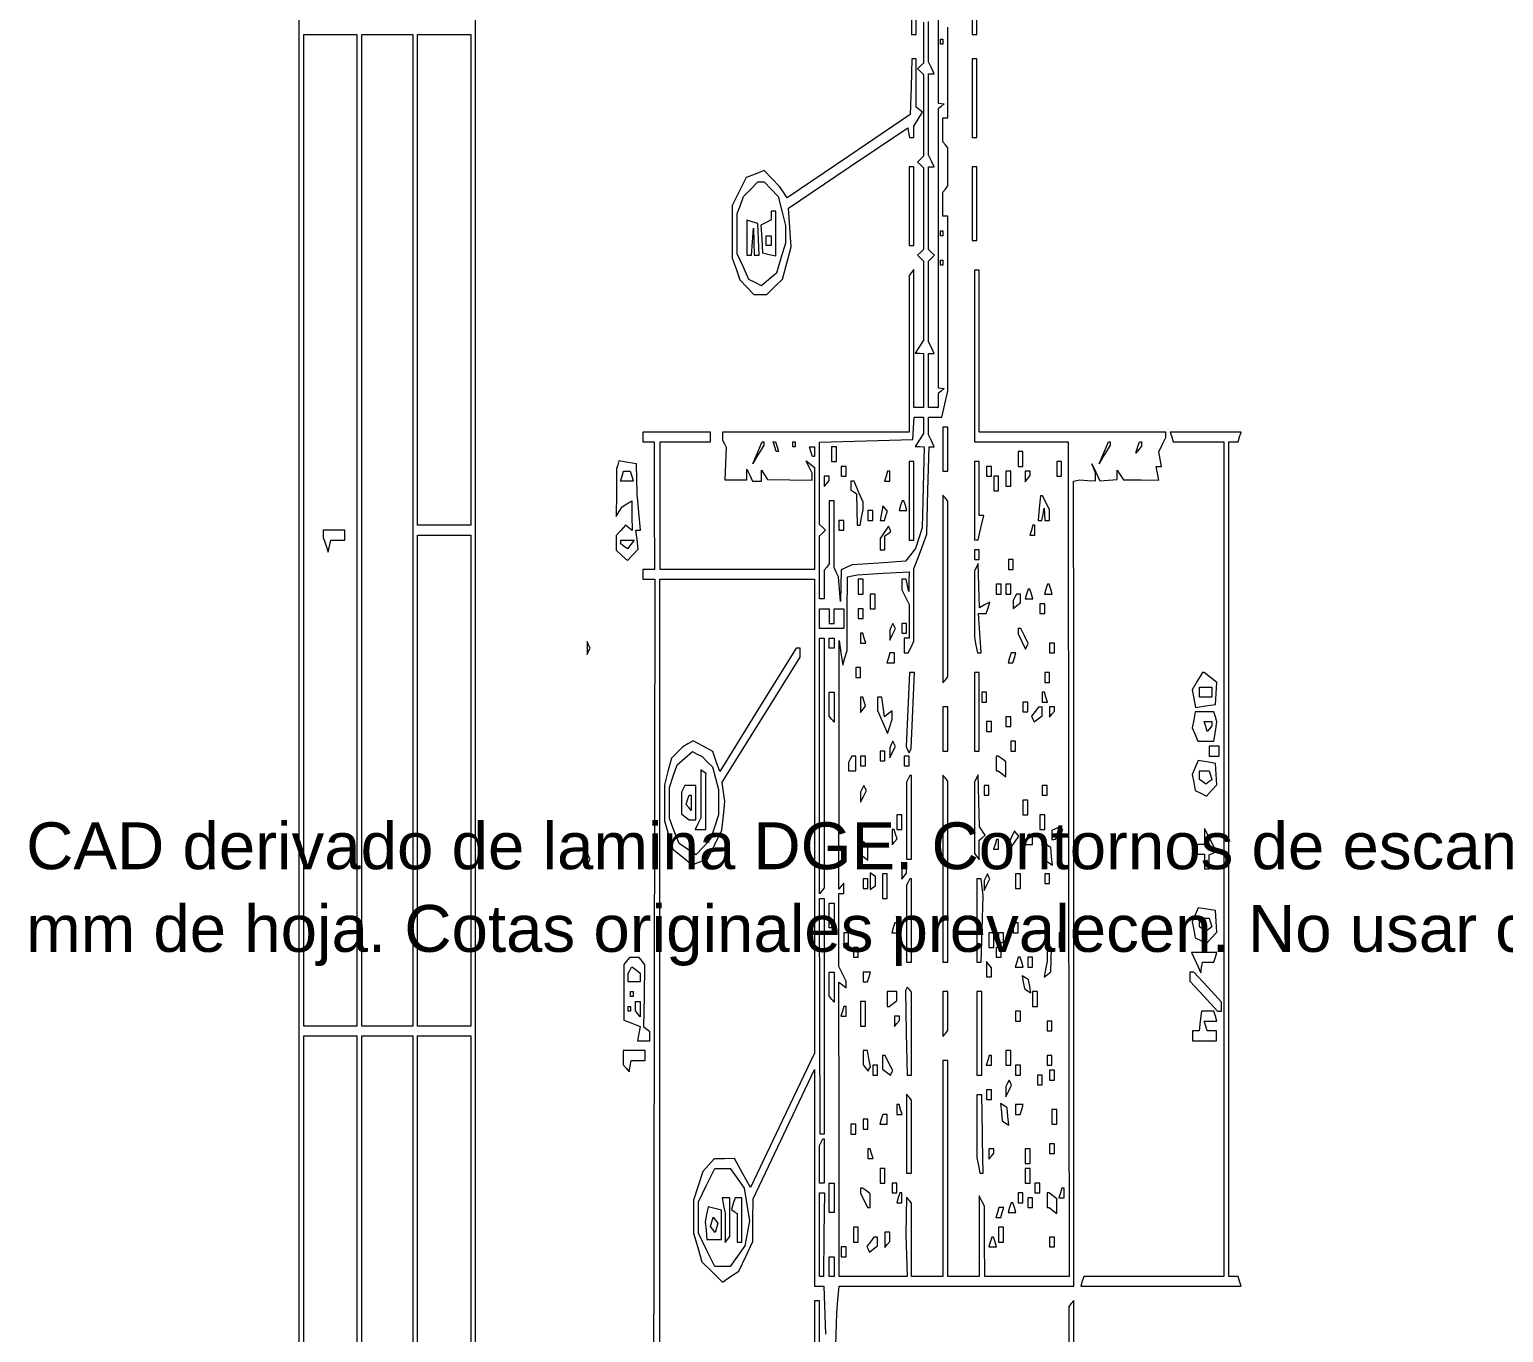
# Paper-space layout 'AN-22-DGE-077' of a CAD drawing. Header units: metres. Extents: x 12 to 191, y -57 to 204.
# Drawn here: x 12.1 to 65.6, y -8.8 to 38.5 of the extents above; entities that cross this region are included whole.
import ezdxf

# ---------------------------------------------------------------- set-up
doc = ezdxf.new("R2010")
doc.units = ezdxf.units.M
doc.layers.add('DGE_CONTORNOS', color=7, linetype='Continuous', lineweight=0)
doc.layers.add('DGE_DATOS', color=7, linetype='Continuous', lineweight=0)
doc.styles.add('DGE_ARIAL', font='arial.ttf')

# ---------------------------------------------------------------- blocks, each defined once
blk = doc.blocks.new('LP_REF_DGE_MT_077')
at = {"layer": 'DGE_CONTORNOS'}
for points in [[(21.899, 63.246), (21.899, -57.382), (106.671, -57.382), (191.443, -57.382), (191.443, 63.246), (191.443, 183.875), (106.671, 183.875), (21.899, 183.875)], [(191.267, 90.597), (191.267, -2.324), (189.861, -2.324), (188.455, -2.324), (188.452, -2.013), (188.449, -1.701), (188.333, -2.013), (188.216, -2.324), (154.189, -2.324), (120.162, -2.324), (120.162, -29.675), (120.162, -57.026), (74.239, -57.026), (28.315, -57.026), (28.315, 63.246), (28.315, 183.518), (109.791, 183.518), (191.267, 183.518)], [(44.136, 39.815), (44.136, 38.301), (44.223, 38.301), (44.311, 38.301), (44.311, 39.815), (44.311, 41.33), (44.223, 41.33), (44.136, 41.33)], [(46.391, 41.211), (46.333, 41.092), (46.333, 39.697), (46.333, 38.301), (46.421, 38.301), (46.509, 38.301), (46.509, 39.815), (46.509, 41.33), (46.479, 41.33), (46.45, 41.33)], [(24.008, 20.305), (24.008, 2.308), (23.041, 2.308), (22.075, 2.308), (22.075, 20.305), (22.075, 38.301), (23.041, 38.301), (24.008, 38.301)], [(26.03, 20.305), (26.03, 2.308), (25.107, 2.308), (24.184, 2.308), (24.184, 20.305), (24.184, 38.301), (25.107, 38.301), (26.03, 38.301)], [(28.139, 29.392), (28.139, 20.483), (27.172, 20.483), (26.206, 20.483), (26.206, 29.392), (26.206, 38.301), (27.172, 38.301), (28.139, 38.301)], [(45.278, 38.034), (45.278, 37.945), (45.234, 37.945), (45.19, 37.945), (45.19, 38.034), (45.19, 38.123), (45.234, 38.123), (45.278, 38.123)], [(44.118, 36.4), (44.092, 35.389), (41.858, 33.88), (39.624, 32.371), (39.485, 32.575), (39.345, 32.779), (39.07, 33.069), (38.794, 33.359), (38.463, 33.233), (38.132, 33.107), (37.882, 32.6), (37.632, 32.092), (37.632, 31.138), (37.632, 30.184), (37.769, 29.787), (37.906, 29.39), (38.16, 29.124), (38.414, 28.857), (38.647, 28.857), (38.879, 28.857), (39.167, 29.134), (39.455, 29.411), (39.611, 30), (39.767, 30.588), (39.721, 31.291), (39.674, 31.994), (41.839, 33.455), (44.004, 34.915), (44.033, 34.737), (44.062, 34.559), (44.143, 34.559), (44.223, 34.559), (44.223, 34.762), (44.223, 34.965), (44.377, 35.219), (44.531, 35.472), (44.421, 35.565), (44.311, 35.658), (44.311, 36.534), (44.311, 37.41), (44.228, 37.41), (44.144, 37.41)], [(46.333, 35.985), (46.333, 34.559), (46.421, 34.559), (46.509, 34.559), (46.509, 35.985), (46.509, 37.41), (46.421, 37.41), (46.333, 37.41)], [(44.048, 32.065), (44.048, 30.639), (44.136, 30.639), (44.223, 30.639), (44.223, 32.065), (44.223, 33.49), (44.136, 33.49), (44.048, 33.49)], [(46.333, 32.154), (46.333, 30.817), (46.421, 30.817), (46.509, 30.817), (46.509, 32.154), (46.509, 33.49), (46.421, 33.49), (46.333, 33.49)], [(39.041, 32.685), (39.299, 32.415), (39.432, 31.892), (39.565, 31.37), (39.565, 31.049), (39.565, 30.728), (39.399, 30.179), (39.234, 29.631), (38.962, 29.402), (38.69, 29.173), (38.461, 29.29), (38.232, 29.406), (38.02, 29.871), (37.807, 30.335), (37.81, 31.066), (37.813, 31.797), (37.928, 32.105), (38.044, 32.413), (38.299, 32.683), (38.554, 32.953), (38.669, 32.954), (38.783, 32.955)], [(39.038, 31.729), (39.038, 31.572), (38.856, 31.475), (38.673, 31.378), (38.702, 30.875), (38.73, 30.372), (38.972, 30.315), (39.214, 30.259), (39.214, 31.073), (39.214, 31.886), (39.126, 31.886), (39.038, 31.886)], [(38.159, 30.919), (38.159, 30.283), (38.241, 30.283), (38.323, 30.283), (38.36, 30.773), (38.396, 31.263), (38.409, 30.773), (38.423, 30.283), (38.516, 30.283), (38.61, 30.283), (38.582, 30.862), (38.554, 31.441), (38.357, 31.498), (38.159, 31.555)], [(45.278, 31.085), (45.278, 30.995), (45.234, 30.995), (45.19, 30.995), (45.19, 31.085), (45.19, 31.174), (45.234, 31.174), (45.278, 31.174)], [(39.038, 30.817), (39.038, 30.639), (38.95, 30.639), (38.862, 30.639), (38.862, 30.817), (38.862, 30.995), (38.95, 30.995), (39.038, 30.995)], [(45.278, 30.015), (45.278, 29.926), (45.234, 29.926), (45.19, 29.926), (45.19, 30.015), (45.19, 30.105), (45.234, 30.105), (45.278, 30.105)], [(44.575, 24.111), (44.575, 23.818), (44.421, 23.582), (44.267, 23.345), (44.432, 23.339), (44.597, 23.334), (44.558, 21.864), (44.519, 20.394), (44.402, 20.019), (44.285, 19.645), (44.101, 19.412), (43.917, 19.179), (42.95, 19.111), (41.982, 19.044), (41.784, 18.958), (41.587, 18.872), (41.575, 18.297), (41.563, 17.721), (41.523, 18.166), (41.484, 18.612), (41.403, 18.781), (41.323, 18.95), (41.323, 20.162), (41.323, 21.374), (41.235, 21.374), (41.147, 21.374), (41.147, 20.226), (41.147, 19.078), (41.059, 18.968), (40.971, 18.858), (40.971, 18.334), (40.971, 17.81), (40.884, 17.81), (40.796, 17.81), (40.796, 18.953), (40.796, 20.097), (40.906, 20.201), (41.015, 20.305), (40.906, 20.409), (40.796, 20.513), (40.796, 22.008), (40.796, 23.504), (42.488, 23.553), (44.18, 23.601), (44.208, 24.002), (44.236, 24.403), (44.405, 24.403), (44.575, 24.403)], [(45.278, 23.245), (45.278, 22.443), (45.366, 22.443), (45.454, 22.443), (45.454, 23.245), (45.454, 24.046), (45.366, 24.046), (45.278, 24.046)], [(53.584, 23.69), (53.638, 23.512), (54.556, 23.512), (55.474, 23.512), (55.474, 8.367), (55.474, -6.779), (52.93, -6.779), (50.386, -6.779), (50.332, -6.957), (50.278, -7.135), (53.189, -7.135), (56.099, -7.135), (56.045, -6.957), (55.991, -6.779), (55.823, -6.779), (55.654, -6.779), (55.653, 8.367), (55.652, 23.512), (55.821, 23.512), (55.991, 23.512), (56.045, 23.69), (56.099, 23.868), (54.815, 23.868), (53.53, 23.868)], [(38.774, 23.45), (38.774, 23.389), (38.576, 23.05), (38.379, 22.71), (38.546, 23.111), (38.714, 23.512), (38.744, 23.512), (38.774, 23.512)], [(39.258, 23.334), (39.312, 23.156), (39.268, 23.156), (39.224, 23.156), (39.17, 23.334), (39.115, 23.512), (39.159, 23.512), (39.203, 23.512)], [(39.917, 23.423), (39.917, 23.334), (39.873, 23.334), (39.829, 23.334), (39.829, 23.423), (39.829, 23.512), (39.873, 23.512), (39.917, 23.512)], [(40.62, 23.156), (40.62, 22.977), (40.581, 22.977), (40.542, 22.977), (40.488, 23.156), (40.434, 23.334), (40.527, 23.334), (40.62, 23.334)], [(41.235, 23.066), (41.235, 22.799), (41.323, 22.799), (41.411, 22.799), (41.411, 23.066), (41.411, 23.334), (41.323, 23.334), (41.235, 23.334)], [(48.003, 22.888), (48.003, 22.621), (48.091, 22.621), (48.179, 22.621), (48.179, 22.888), (48.179, 23.156), (48.091, 23.156), (48.003, 23.156)], [(51.343, 23.45), (51.343, 23.389), (51.145, 23.05), (50.947, 22.71), (51.115, 23.111), (51.282, 23.512), (51.312, 23.512), (51.343, 23.512)], [(52.485, 23.433), (52.485, 23.355), (52.384, 23.228), (52.282, 23.1), (52.345, 23.306), (52.408, 23.512), (52.447, 23.512), (52.485, 23.512)], [(33.475, 22.675), (33.433, 22.532), (33.426, 21.669), (33.419, 20.806), (33.526, 20.979), (33.632, 21.152), (33.808, 21.261), (33.984, 21.37), (33.988, 20.832), (33.991, 20.295), (33.872, 20.388), (33.752, 20.482), (33.582, 20.298), (33.413, 20.114), (33.413, 19.849), (33.413, 19.584), (33.621, 19.392), (33.83, 19.199), (34.025, 19.411), (34.22, 19.622), (34.176, 19.964), (34.132, 20.305), (34.216, 20.305), (34.3, 20.305), (34.239, 20.965), (34.177, 21.625), (34.169, 22.168), (34.16, 22.71), (33.838, 22.764), (33.517, 22.819)], [(41.587, 22.443), (41.587, 22.265), (41.675, 22.265), (41.763, 22.265), (41.763, 22.443), (41.763, 22.621), (41.675, 22.621), (41.587, 22.621)], [(44.048, 21.374), (44.048, 19.948), (44.136, 19.948), (44.223, 19.948), (44.223, 21.374), (44.223, 22.799), (44.136, 22.799), (44.048, 22.799)], [(46.421, 21.374), (46.421, 19.948), (46.487, 19.95), (46.553, 19.951), (46.654, 20.395), (46.756, 20.839), (46.676, 20.839), (46.597, 20.839), (46.597, 21.819), (46.597, 22.799), (46.509, 22.799), (46.421, 22.799)], [(46.86, 22.443), (46.86, 22.265), (46.948, 22.265), (47.036, 22.265), (47.036, 22.443), (47.036, 22.621), (46.948, 22.621), (46.86, 22.621)], [(49.409, 22.532), (49.409, 22.265), (49.497, 22.265), (49.585, 22.265), (49.585, 22.532), (49.585, 22.799), (49.497, 22.799), (49.409, 22.799)], [(33.984, 22.265), (34.038, 22.086), (33.808, 22.086), (33.578, 22.086), (33.632, 22.265), (33.687, 22.443), (33.808, 22.443), (33.93, 22.443)], [(40.971, 22.076), (40.971, 21.887), (41.059, 21.997), (41.147, 22.107), (41.147, 22.186), (41.147, 22.265), (41.059, 22.265), (40.971, 22.265)], [(41.938, 21.923), (41.938, 21.76), (42.038, 21.692), (42.137, 21.625), (42.148, 21.054), (42.158, 20.484), (42.215, 20.483), (42.271, 20.483), (42.324, 20.765), (42.378, 21.046), (42.378, 21.183), (42.378, 21.319), (42.214, 21.703), (42.05, 22.086), (41.994, 22.086), (41.938, 22.086)], [(43.213, 22.265), (43.158, 22.086), (43.251, 22.086), (43.345, 22.086), (43.345, 22.265), (43.345, 22.443), (43.306, 22.443), (43.267, 22.443)], [(47.124, 21.997), (47.124, 21.73), (47.212, 21.73), (47.3, 21.73), (47.3, 21.997), (47.3, 22.265), (47.212, 22.265), (47.124, 22.265)], [(47.563, 22.176), (47.563, 21.908), (47.651, 21.908), (47.739, 21.908), (47.739, 22.176), (47.739, 22.443), (47.651, 22.443), (47.563, 22.443)], [(48.267, 22.254), (48.267, 22.065), (48.354, 22.176), (48.442, 22.286), (48.442, 22.364), (48.442, 22.443), (48.354, 22.443), (48.267, 22.443)], [(45.278, 18.166), (45.278, 14.76), (45.366, 14.87), (45.454, 14.98), (45.454, 18.166), (45.454, 21.353), (45.366, 21.463), (45.278, 21.573)], [(48.772, 21.106), (48.73, 20.661), (48.799, 20.661), (48.867, 20.661), (48.911, 20.884), (48.956, 21.106), (48.963, 20.884), (48.97, 20.661), (49.058, 20.661), (49.145, 20.661), (49.145, 20.852), (49.145, 21.043), (49.02, 21.297), (48.894, 21.552), (48.854, 21.552), (48.814, 21.552)], [(42.554, 20.839), (42.554, 20.661), (42.641, 20.661), (42.729, 20.661), (42.729, 20.839), (42.729, 21.017), (42.641, 21.017), (42.554, 21.017)], [(43.049, 20.927), (42.999, 20.661), (43.078, 20.661), (43.158, 20.661), (43.209, 20.827), (43.26, 20.993), (43.179, 21.093), (43.099, 21.193)], [(43.74, 21.196), (43.686, 21.017), (43.828, 21.017), (43.97, 21.017), (43.916, 21.196), (43.862, 21.374), (43.828, 21.374), (43.794, 21.374)], [(41.499, 20.483), (41.499, 20.305), (41.587, 20.305), (41.675, 20.305), (41.675, 20.483), (41.675, 20.661), (41.587, 20.661), (41.499, 20.661)], [(43.147, 20.226), (42.993, 19.998), (42.993, 19.795), (42.993, 19.592), (43.081, 19.592), (43.169, 19.592), (43.169, 19.844), (43.169, 20.097), (43.279, 20.176), (43.389, 20.256), (43.344, 20.355), (43.3, 20.454)], [(48.486, 20.305), (48.432, 20.126), (48.525, 20.126), (48.618, 20.126), (48.618, 20.305), (48.618, 20.483), (48.579, 20.483), (48.541, 20.483)], [(22.779, 20.171), (22.78, 20.037), (22.874, 19.77), (22.967, 19.503), (23.011, 19.726), (23.056, 19.948), (23.312, 19.948), (23.569, 19.948), (23.569, 20.126), (23.569, 20.305), (23.173, 20.305), (22.778, 20.305)], [(28.139, 11.217), (28.139, 2.308), (27.172, 2.308), (26.206, 2.308), (26.206, 11.217), (26.206, 20.126), (27.172, 20.126), (28.139, 20.126)], [(33.948, 19.784), (33.824, 19.625), (33.706, 19.717), (33.589, 19.808), (33.589, 19.878), (33.589, 19.948), (33.83, 19.946), (34.072, 19.943)], [(46.421, 19.414), (46.421, 19.236), (46.509, 19.236), (46.597, 19.236), (46.597, 19.414), (46.597, 19.592), (46.509, 19.592), (46.421, 19.592)], [(46.487, 18.955), (46.421, 18.82), (46.421, 17.617), (46.421, 16.414), (46.474, 16.132), (46.527, 15.85), (46.598, 15.85), (46.668, 15.85), (46.621, 16.563), (46.573, 17.276), (46.712, 17.276), (46.85, 17.276), (46.913, 17.482), (46.976, 17.688), (46.791, 17.59), (46.605, 17.492), (46.579, 18.291), (46.553, 19.09)], [(47.651, 19.057), (47.651, 18.879), (47.739, 18.879), (47.827, 18.879), (47.827, 19.057), (47.827, 19.236), (47.739, 19.236), (47.651, 19.236)], [(42.202, 18.256), (42.202, 17.988), (42.29, 17.988), (42.378, 17.988), (42.378, 18.256), (42.378, 18.523), (42.29, 18.523), (42.202, 18.523)], [(47.212, 18.166), (47.212, 17.988), (47.3, 17.988), (47.388, 17.988), (47.388, 18.166), (47.388, 18.345), (47.3, 18.345), (47.212, 18.345)], [(47.563, 18.166), (47.563, 17.988), (47.651, 17.988), (47.739, 17.988), (47.739, 18.166), (47.739, 18.345), (47.651, 18.345), (47.563, 18.345)], [(49.014, 18.166), (48.959, 17.988), (49.102, 17.988), (49.244, 17.988), (49.189, 18.166), (49.135, 18.345), (49.102, 18.345), (49.068, 18.345)], [(42.641, 17.721), (42.641, 17.454), (42.729, 17.454), (42.817, 17.454), (42.817, 17.721), (42.817, 17.988), (42.729, 17.988), (42.641, 17.988)], [(47.886, 17.869), (47.827, 17.751), (47.827, 17.608), (47.827, 17.465), (47.959, 17.567), (48.091, 17.67), (48.091, 17.829), (48.091, 17.988), (48.018, 17.988), (47.944, 17.988)], [(48.31, 17.988), (48.256, 17.81), (48.398, 17.81), (48.541, 17.81), (48.486, 17.988), (48.432, 18.166), (48.398, 18.166), (48.365, 18.166)], [(41.147, 17.186), (41.147, 16.919), (41.235, 16.919), (41.323, 16.919), (41.323, 17.186), (41.323, 17.454), (41.499, 17.454), (41.675, 17.454), (41.675, 17.097), (41.675, 16.741), (41.235, 16.741), (40.796, 16.741), (40.796, 17.097), (40.796, 17.454), (40.971, 17.454), (41.147, 17.454)], [(42.202, 17.276), (42.202, 17.097), (42.29, 17.097), (42.378, 17.097), (42.378, 17.276), (42.378, 17.454), (42.29, 17.454), (42.202, 17.454)], [(48.794, 17.454), (48.794, 17.276), (48.882, 17.276), (48.97, 17.276), (48.97, 17.454), (48.97, 17.632), (48.882, 17.632), (48.794, 17.632)], [(43.403, 16.8), (43.345, 16.682), (43.345, 16.497), (43.345, 16.313), (43.449, 16.524), (43.553, 16.735), (43.507, 16.827), (43.462, 16.919)], [(43.784, 16.741), (43.784, 16.563), (43.872, 16.563), (43.96, 16.563), (43.96, 16.741), (43.96, 16.919), (43.872, 16.919), (43.784, 16.919)], [(48.003, 16.639), (48.003, 16.537), (48.139, 16.262), (48.275, 15.986), (48.325, 16.088), (48.375, 16.189), (48.239, 16.465), (48.103, 16.741), (48.053, 16.741), (48.003, 16.741)], [(32.358, 16.028), (32.358, 15.791), (32.417, 15.909), (32.475, 16.028), (32.417, 16.147), (32.358, 16.266)], [(40.971, 11.852), (40.971, 7.318), (40.886, 7.212), (40.801, 7.105), (40.8, 11.745), (40.8, 16.385), (40.886, 16.385), (40.971, 16.385)], [(41.323, 16.206), (41.323, 16.028), (41.235, 16.028), (41.147, 16.028), (41.147, 16.206), (41.147, 16.385), (41.235, 16.385), (41.323, 16.385)], [(42.29, 16.385), (42.29, 16.206), (42.383, 16.206), (42.476, 16.206), (42.422, 16.385), (42.367, 16.563), (42.329, 16.563), (42.29, 16.563)], [(49.145, 16.028), (49.145, 15.85), (49.233, 15.85), (49.321, 15.85), (49.321, 16.028), (49.321, 16.206), (49.233, 16.206), (49.145, 16.206)], [(38.562, 13.787), (37.174, 11.546), (37.048, 11.911), (36.922, 12.276), (36.569, 12.469), (36.217, 12.661), (36.023, 12.552), (35.83, 12.442), (35.625, 12.237), (35.419, 12.032), (35.295, 11.544), (35.171, 11.057), (35.171, 10.407), (35.171, 9.758), (35.32, 9.246), (35.469, 8.733), (35.821, 8.448), (36.173, 8.162), (36.459, 8.271), (36.746, 8.38), (37.001, 8.897), (37.256, 9.414), (37.307, 9.933), (37.358, 10.452), (37.313, 10.802), (37.268, 11.153), (38.68, 13.424), (40.093, 15.695), (40.093, 15.862), (40.093, 16.028), (40.021, 16.028), (39.949, 16.028)], [(43.301, 15.672), (43.246, 15.494), (43.383, 15.494), (43.52, 15.494), (43.52, 15.672), (43.52, 15.85), (43.438, 15.85), (43.355, 15.85)], [(47.695, 15.672), (47.641, 15.494), (47.729, 15.494), (47.817, 15.494), (47.871, 15.672), (47.925, 15.85), (47.837, 15.85), (47.75, 15.85)], [(42.114, 15.137), (42.114, 14.959), (42.202, 14.959), (42.29, 14.959), (42.29, 15.137), (42.29, 15.316), (42.202, 15.316), (42.114, 15.316)], [(44.001, 13.793), (43.938, 12.449), (43.993, 12.338), (44.048, 12.227), (44.083, 12.301), (44.118, 12.376), (44.181, 13.756), (44.244, 15.137), (44.153, 15.137), (44.063, 15.137)], [(46.421, 13.712), (46.421, 12.286), (46.509, 12.286), (46.597, 12.286), (46.597, 13.712), (46.597, 15.137), (46.509, 15.137), (46.421, 15.137)], [(48.97, 14.959), (48.97, 14.781), (49.058, 14.781), (49.145, 14.781), (49.145, 14.959), (49.145, 15.137), (49.058, 15.137), (48.97, 15.137)], [(54.511, 14.824), (54.32, 14.511), (54.381, 14.191), (54.441, 13.872), (54.804, 13.926), (55.166, 13.979), (55.194, 14.38), (55.222, 14.78), (54.991, 14.959), (54.759, 15.137), (54.731, 15.137), (54.702, 15.137)], [(55.034, 14.425), (55.034, 14.246), (54.815, 14.246), (54.595, 14.246), (54.595, 14.425), (54.595, 14.603), (54.815, 14.603), (55.034, 14.603)], [(41.323, 13.88), (41.323, 13.335), (41.235, 13.445), (41.147, 13.555), (41.147, 13.99), (41.147, 14.425), (41.235, 14.425), (41.323, 14.425)], [(42.29, 13.969), (42.29, 13.691), (42.379, 13.803), (42.469, 13.915), (42.418, 14.081), (42.367, 14.246), (42.329, 14.246), (42.29, 14.246)], [(42.905, 14.006), (42.905, 13.766), (43.086, 13.344), (43.267, 12.922), (43.348, 13.183), (43.43, 13.445), (43.431, 13.597), (43.432, 13.75), (43.292, 13.641), (43.153, 13.532), (43.106, 13.889), (43.06, 14.246), (42.983, 14.246), (42.905, 14.246)], [(46.684, 14.246), (46.684, 14.068), (46.772, 14.068), (46.86, 14.068), (46.86, 14.246), (46.86, 14.425), (46.772, 14.425), (46.684, 14.425)], [(48.179, 13.89), (48.179, 13.712), (48.267, 13.712), (48.354, 13.712), (48.354, 13.89), (48.354, 14.068), (48.267, 14.068), (48.179, 14.068)], [(48.882, 14.246), (48.882, 14.068), (48.975, 14.068), (49.068, 14.068), (49.014, 14.246), (48.959, 14.425), (48.921, 14.425), (48.882, 14.425)], [(45.278, 13.088), (45.278, 12.286), (45.366, 12.286), (45.454, 12.286), (45.454, 13.088), (45.454, 13.89), (45.366, 13.89), (45.278, 13.89)], [(47.563, 13.356), (47.563, 13.177), (47.651, 13.177), (47.739, 13.177), (47.739, 13.356), (47.739, 13.534), (47.651, 13.534), (47.563, 13.534)], [(48.621, 13.719), (48.491, 13.553), (48.542, 13.45), (48.593, 13.347), (48.737, 13.46), (48.882, 13.572), (48.882, 13.731), (48.882, 13.89), (48.816, 13.887), (48.75, 13.885)], [(49.145, 13.701), (49.145, 13.513), (49.233, 13.623), (49.321, 13.733), (49.321, 13.812), (49.321, 13.89), (49.233, 13.89), (49.145, 13.89)], [(54.383, 13.422), (54.328, 13.132), (54.428, 12.888), (54.528, 12.643), (54.819, 12.643), (55.11, 12.643), (55.166, 12.998), (55.221, 13.352), (55.167, 13.532), (55.112, 13.712), (54.775, 13.712), (54.438, 13.712)], [(46.86, 13.177), (46.86, 12.999), (46.948, 12.999), (47.036, 12.999), (47.036, 13.177), (47.036, 13.356), (46.948, 13.356), (46.86, 13.356)], [(55.034, 13.277), (55.034, 13.198), (54.952, 13.096), (54.871, 12.993), (54.815, 13.174), (54.76, 13.356), (54.897, 13.356), (55.034, 13.356)], [(43.403, 12.524), (43.345, 12.405), (43.345, 12.221), (43.345, 12.037), (43.449, 12.248), (43.553, 12.459), (43.507, 12.551), (43.462, 12.643)], [(47.739, 12.465), (47.739, 12.286), (47.827, 12.286), (47.915, 12.286), (47.915, 12.465), (47.915, 12.643), (47.827, 12.643), (47.739, 12.643)], [(54.946, 12.286), (54.946, 12.108), (55.122, 12.108), (55.298, 12.108), (55.298, 12.286), (55.298, 12.465), (55.122, 12.465), (54.946, 12.465)], [(36.721, 11.899), (36.909, 11.713), (37.018, 11.302), (37.126, 10.89), (37.126, 10.433), (37.126, 9.976), (36.983, 9.531), (36.839, 9.087), (36.571, 8.805), (36.302, 8.524), (36.002, 8.726), (35.701, 8.927), (35.524, 9.383), (35.346, 9.84), (35.346, 10.4), (35.346, 10.96), (35.489, 11.374), (35.633, 11.788), (35.907, 12.029), (36.181, 12.27), (36.357, 12.178), (36.533, 12.086)], [(41.909, 11.99), (41.85, 11.871), (41.85, 11.722), (41.85, 11.574), (41.982, 11.574), (42.114, 11.574), (42.114, 11.841), (42.114, 12.108), (42.041, 12.108), (41.968, 12.108)], [(42.29, 11.93), (42.29, 11.752), (42.378, 11.752), (42.466, 11.752), (42.466, 11.93), (42.466, 12.108), (42.378, 12.108), (42.29, 12.108)], [(42.993, 12.108), (42.993, 11.93), (43.081, 11.93), (43.169, 11.93), (43.169, 12.108), (43.169, 12.286), (43.081, 12.286), (42.993, 12.286)], [(43.872, 11.93), (43.872, 11.752), (43.96, 11.752), (44.048, 11.752), (44.048, 11.93), (44.048, 12.108), (43.96, 12.108), (43.872, 12.108)], [(47.212, 11.841), (47.212, 11.574), (47.249, 11.574), (47.285, 11.574), (47.424, 11.466), (47.563, 11.357), (47.563, 11.625), (47.563, 11.892), (47.424, 12), (47.285, 12.108), (47.249, 12.108), (47.212, 12.108)], [(54.432, 11.694), (54.328, 11.441), (54.383, 11.149), (54.438, 10.858), (54.64, 10.755), (54.842, 10.653), (55.031, 10.858), (55.221, 11.063), (55.193, 11.452), (55.166, 11.841), (54.851, 11.895), (54.536, 11.948)], [(36.489, 10.733), (36.489, 9.863), (36.383, 9.649), (36.278, 9.436), (36.471, 9.436), (36.665, 9.436), (36.665, 10.326), (36.665, 11.217), (36.671, 11.347), (36.678, 11.476), (36.583, 11.54), (36.489, 11.603)], [(44.018, 11.277), (43.96, 11.158), (43.96, 9.762), (43.96, 8.367), (44.048, 8.367), (44.136, 8.367), (44.136, 9.881), (44.136, 11.396), (44.106, 11.396), (44.077, 11.396)], [(45.278, 8.021), (45.278, 4.625), (45.366, 4.625), (45.454, 4.625), (45.454, 7.911), (45.454, 11.196), (45.366, 11.306), (45.278, 11.417)], [(46.487, 11.293), (46.421, 11.158), (46.421, 9.862), (46.421, 8.566), (46.509, 8.456), (46.597, 8.345), (46.597, 8.698), (46.597, 9.05), (46.706, 9.14), (46.816, 9.23), (46.712, 9.381), (46.607, 9.532), (46.58, 10.48), (46.553, 11.428)], [(54.986, 11.411), (55.035, 11.248), (54.925, 11.17), (54.815, 11.092), (54.705, 11.174), (54.595, 11.256), (54.595, 11.415), (54.595, 11.574), (54.765, 11.574), (54.936, 11.574)], [(35.844, 10.92), (35.786, 10.802), (35.786, 10.405), (35.786, 10.008), (35.925, 9.9), (36.064, 9.792), (36.189, 9.792), (36.313, 9.792), (36.313, 10.416), (36.313, 11.039), (36.108, 11.039), (35.903, 11.039)], [(42.348, 10.92), (42.29, 10.802), (42.29, 10.618), (42.29, 10.433), (42.394, 10.644), (42.498, 10.855), (42.452, 10.947), (42.407, 11.039)], [(46.772, 10.861), (46.772, 10.683), (46.86, 10.683), (46.948, 10.683), (46.948, 10.861), (46.948, 11.039), (46.86, 11.039), (46.772, 11.039)], [(48.882, 10.861), (48.882, 10.683), (48.97, 10.683), (49.058, 10.683), (49.058, 10.861), (49.058, 11.039), (48.97, 11.039), (48.882, 11.039)], [(36.137, 10.405), (36.137, 10.127), (36.048, 10.239), (35.959, 10.351), (36.009, 10.517), (36.06, 10.683), (36.099, 10.683), (36.137, 10.683)], [(48.179, 10.237), (48.179, 9.97), (48.267, 9.97), (48.354, 9.97), (48.354, 10.237), (48.354, 10.505), (48.267, 10.505), (48.179, 10.505)], [(43.608, 9.703), (43.608, 9.436), (43.696, 9.436), (43.784, 9.436), (43.784, 9.703), (43.784, 9.97), (43.696, 9.97), (43.608, 9.97)], [(48.794, 9.703), (48.794, 9.436), (48.882, 9.436), (48.97, 9.436), (48.97, 9.703), (48.97, 9.97), (48.882, 9.97), (48.794, 9.97)], [(43.432, 9.158), (43.432, 8.88), (43.522, 8.992), (43.611, 9.104), (43.561, 9.27), (43.51, 9.436), (43.471, 9.436), (43.432, 9.436)], [(47.752, 9.138), (47.634, 8.878), (47.671, 8.802), (47.708, 8.727), (47.869, 8.965), (48.029, 9.203), (47.95, 9.301), (47.871, 9.398)], [(48.31, 9.079), (48.256, 8.901), (48.393, 8.901), (48.53, 8.901), (48.53, 9.079), (48.53, 9.257), (48.448, 9.257), (48.365, 9.257)], [(49.387, 9.479), (49.233, 9.409), (49.233, 9.244), (49.233, 9.079), (49.299, 9.082), (49.365, 9.085), (49.494, 9.25), (49.624, 9.416), (49.582, 9.482), (49.541, 9.548)], [(54.771, 9.187), (54.771, 8.901), (54.639, 8.901), (54.507, 8.901), (54.507, 8.723), (54.507, 8.545), (54.639, 8.545), (54.771, 8.545), (54.771, 8.277), (54.771, 8.01), (54.858, 8.01), (54.946, 8.01), (54.946, 8.264), (54.946, 8.519), (55.075, 8.576), (55.204, 8.634), (54.987, 9.053), (54.771, 9.473)], [(32.358, 8.367), (32.358, 8.129), (32.417, 8.248), (32.475, 8.367), (32.417, 8.485), (32.358, 8.604)], [(42.202, 8.812), (42.202, 8.545), (42.239, 8.545), (42.275, 8.545), (42.415, 8.437), (42.554, 8.328), (42.554, 8.596), (42.554, 8.863), (42.415, 8.971), (42.275, 9.079), (42.239, 9.079), (42.202, 9.079)], [(47.168, 8.901), (47.114, 8.723), (47.207, 8.723), (47.3, 8.723), (47.3, 8.901), (47.3, 9.079), (47.261, 9.079), (47.222, 9.079)], [(48.983, 8.625), (49.014, 8.307), (49.132, 8.227), (49.25, 8.147), (49.22, 8.465), (49.189, 8.782), (49.071, 8.862), (48.953, 8.942)], [(42.378, 7.476), (42.378, 7.297), (42.466, 7.297), (42.554, 7.297), (42.554, 7.476), (42.554, 7.654), (42.466, 7.654), (42.378, 7.654)], [(42.641, 7.565), (42.641, 7.268), (42.736, 7.332), (42.83, 7.395), (42.83, 7.565), (42.83, 7.734), (42.736, 7.798), (42.641, 7.862)], [(43.081, 7.387), (43.081, 6.941), (43.169, 6.941), (43.257, 6.941), (43.257, 7.387), (43.257, 7.832), (43.169, 7.832), (43.081, 7.832)], [(43.784, 7.821), (43.784, 7.633), (43.872, 7.743), (43.96, 7.853), (43.96, 7.932), (43.96, 8.01), (43.872, 8.01), (43.784, 8.01)], [(44.018, 7.535), (43.96, 7.416), (43.96, 6.02), (43.96, 4.625), (44.048, 4.625), (44.136, 4.625), (44.136, 6.139), (44.136, 7.654), (44.106, 7.654), (44.077, 7.654)], [(46.509, 6.139), (46.509, 4.625), (46.589, 4.625), (46.669, 4.625), (46.701, 5.827), (46.733, 7.03), (46.698, 7.342), (46.664, 7.654), (46.586, 7.654), (46.509, 7.654)], [(46.831, 7.713), (46.772, 7.594), (46.772, 7.41), (46.772, 7.226), (46.876, 7.437), (46.98, 7.648), (46.935, 7.74), (46.89, 7.832)], [(47.915, 7.565), (47.915, 7.297), (48.003, 7.297), (48.091, 7.297), (48.091, 7.565), (48.091, 7.832), (48.003, 7.832), (47.915, 7.832)], [(48.97, 7.654), (48.97, 7.476), (49.058, 7.476), (49.145, 7.476), (49.145, 7.654), (49.145, 7.832), (49.058, 7.832), (48.97, 7.832)], [(40.971, 2.665), (40.971, -1.612), (40.896, -1.612), (40.82, -1.612), (40.809, 2.665), (40.797, 6.941), (40.884, 6.941), (40.971, 6.941)], [(41.323, 6.317), (41.323, 5.872), (41.235, 5.872), (41.147, 5.872), (41.147, 6.317), (41.147, 6.763), (41.235, 6.763), (41.323, 6.763)], [(54.432, 6.349), (54.328, 6.095), (54.383, 5.804), (54.438, 5.513), (54.64, 5.41), (54.842, 5.307), (55.031, 5.513), (55.221, 5.718), (55.193, 6.107), (55.166, 6.496), (54.851, 6.549), (54.536, 6.603)], [(43.476, 5.872), (43.422, 5.694), (43.515, 5.694), (43.608, 5.694), (43.608, 5.872), (43.608, 6.05), (43.569, 6.05), (43.531, 6.05)], [(47.827, 5.872), (47.827, 5.694), (47.915, 5.694), (48.003, 5.694), (48.003, 5.872), (48.003, 6.05), (47.915, 6.05), (47.827, 6.05)], [(54.986, 6.065), (55.035, 5.902), (54.925, 5.824), (54.815, 5.746), (54.705, 5.828), (54.595, 5.91), (54.595, 6.069), (54.595, 6.228), (54.765, 6.228), (54.936, 6.228)], [(41.675, 5.427), (41.675, 5.159), (41.763, 5.159), (41.85, 5.159), (41.85, 5.427), (41.85, 5.694), (41.763, 5.694), (41.675, 5.694)], [(46.948, 5.427), (46.948, 5.159), (47.036, 5.159), (47.124, 5.159), (47.124, 5.427), (47.124, 5.694), (47.036, 5.694), (46.948, 5.694)], [(47.3, 5.516), (47.3, 5.337), (47.388, 5.337), (47.476, 5.337), (47.476, 5.516), (47.476, 5.694), (47.388, 5.694), (47.3, 5.694)], [(49.497, 5.427), (49.497, 5.159), (49.585, 5.159), (49.673, 5.159), (49.673, 5.427), (49.673, 5.694), (49.585, 5.694), (49.497, 5.694)], [(42.026, 4.981), (42.026, 4.803), (42.114, 4.803), (42.202, 4.803), (42.202, 4.981), (42.202, 5.159), (42.114, 5.159), (42.026, 5.159)], [(47.212, 4.981), (47.212, 4.803), (47.3, 4.803), (47.388, 4.803), (47.388, 4.981), (47.388, 5.159), (47.3, 5.159), (47.212, 5.159)], [(49.058, 4.907), (49.058, 4.654), (49.004, 4.37), (48.95, 4.086), (49.07, 4.179), (49.189, 4.273), (49.202, 4.716), (49.215, 5.159), (49.136, 5.159), (49.058, 5.159)], [(54.469, 4.611), (54.634, 4.241), (54.666, 4.433), (54.697, 4.625), (54.905, 4.625), (55.112, 4.625), (55.166, 4.803), (55.22, 4.981), (54.762, 4.981), (54.304, 4.981)], [(33.797, 4.667), (33.698, 4.536), (33.695, 3.528), (33.691, 2.521), (33.987, 2.408), (34.284, 2.295), (34.234, 2.035), (34.185, 1.774), (34.414, 1.774), (34.643, 1.774), (34.643, 1.933), (34.643, 2.092), (34.533, 2.178), (34.422, 2.264), (34.441, 3.394), (34.46, 4.524), (34.354, 4.661), (34.248, 4.797), (34.072, 4.797), (33.896, 4.797)], [(34.153, 4.338), (34.292, 4.23), (34.292, 4.071), (34.292, 3.912), (34.072, 3.912), (33.852, 3.912), (33.852, 4.06), (33.852, 4.209), (33.911, 4.328), (33.969, 4.447), (33.991, 4.447), (34.014, 4.447)], [(46.86, 4.368), (46.86, 4.09), (46.948, 4.09), (47.036, 4.09), (47.036, 4.258), (47.036, 4.425), (46.948, 4.536), (46.86, 4.646)], [(47.959, 4.625), (47.905, 4.447), (48.047, 4.447), (48.189, 4.447), (48.135, 4.625), (48.08, 4.803), (48.047, 4.803), (48.013, 4.803)], [(48.354, 4.625), (48.354, 4.447), (48.442, 4.447), (48.53, 4.447), (48.53, 4.625), (48.53, 4.803), (48.442, 4.803), (48.354, 4.803)], [(41.323, 3.723), (41.323, 3.178), (41.235, 3.288), (41.147, 3.398), (41.147, 3.833), (41.147, 4.268), (41.235, 4.268), (41.323, 4.268)], [(42.378, 4.09), (42.378, 3.912), (42.46, 3.912), (42.543, 3.912), (42.597, 4.09), (42.652, 4.268), (42.515, 4.268), (42.378, 4.268)], [(48.195, 3.901), (48.234, 3.667), (48.349, 3.589), (48.464, 3.511), (48.426, 3.745), (48.387, 3.979), (48.272, 4.057), (48.157, 4.135)], [(54.243, 4.104), (54.243, 3.939), (54.742, 3.391), (55.241, 2.843), (55.314, 2.843), (55.386, 2.843), (55.386, 3.008), (55.386, 3.172), (54.887, 3.72), (54.388, 4.268), (54.316, 4.268), (54.243, 4.268)], [(34.028, 3.467), (34.028, 3.377), (33.984, 3.377), (33.94, 3.377), (33.94, 3.467), (33.94, 3.556), (33.984, 3.556), (34.028, 3.556)], [(43.257, 3.288), (43.257, 3.021), (43.293, 3.021), (43.33, 3.021), (43.469, 3.129), (43.608, 3.237), (43.608, 3.397), (43.608, 3.556), (43.432, 3.556), (43.257, 3.556)], [(43.95, 3.656), (43.916, 3.587), (43.944, 2.057), (43.973, 0.527), (44.054, 0.527), (44.136, 0.527), (44.136, 2.031), (44.136, 3.535), (44.06, 3.629), (43.984, 3.724)], [(45.278, 2.743), (45.278, 1.931), (45.366, 2.041), (45.454, 2.151), (45.454, 2.853), (45.454, 3.556), (45.366, 3.556), (45.278, 3.556)], [(46.509, 2.041), (46.509, 0.527), (46.597, 0.527), (46.684, 0.527), (46.684, 2.041), (46.684, 3.556), (46.597, 3.556), (46.509, 3.556)], [(48.53, 3.288), (48.53, 3.021), (48.618, 3.021), (48.706, 3.021), (48.706, 3.288), (48.706, 3.556), (48.618, 3.556), (48.53, 3.556)], [(33.94, 2.932), (33.94, 2.843), (33.896, 2.843), (33.852, 2.843), (33.852, 2.932), (33.852, 3.021), (33.896, 3.021), (33.94, 3.021)], [(34.292, 2.921), (34.292, 2.644), (34.204, 2.754), (34.116, 2.864), (34.116, 3.032), (34.116, 3.199), (34.204, 3.199), (34.292, 3.199)], [(41.631, 2.843), (41.576, 2.665), (41.669, 2.665), (41.763, 2.665), (41.763, 2.843), (41.763, 3.021), (41.724, 3.021), (41.685, 3.021)], [(42.29, 2.754), (42.29, 2.308), (42.378, 2.308), (42.466, 2.308), (42.466, 2.754), (42.466, 3.199), (42.378, 3.199), (42.29, 3.199)], [(47.915, 2.665), (47.915, 2.487), (48.003, 2.487), (48.091, 2.487), (48.091, 2.665), (48.091, 2.843), (48.003, 2.843), (47.915, 2.843)], [(54.62, 2.487), (54.574, 2.13), (54.453, 2.13), (54.331, 2.13), (54.331, 1.952), (54.331, 1.774), (54.771, 1.774), (55.21, 1.774), (55.21, 1.952), (55.21, 2.13), (55.039, 2.13), (54.869, 2.13), (54.815, 2.308), (54.76, 2.487), (54.99, 2.487), (55.22, 2.487), (55.166, 2.665), (55.112, 2.843), (54.889, 2.843), (54.666, 2.843)], [(43.52, 2.476), (43.52, 2.287), (43.608, 2.397), (43.696, 2.508), (43.696, 2.586), (43.696, 2.665), (43.608, 2.665), (43.52, 2.665)], [(49.058, 2.308), (49.058, 2.13), (49.145, 2.13), (49.233, 2.13), (49.233, 2.308), (49.233, 2.487), (49.145, 2.487), (49.058, 2.487)], [(24.008, -16.044), (24.008, -34.041), (23.041, -34.041), (22.075, -34.041), (22.075, -16.044), (22.075, 1.952), (23.041, 1.952), (24.008, 1.952)], [(26.03, -16.044), (26.03, -34.041), (25.107, -34.041), (24.184, -34.041), (24.184, -16.044), (24.184, 1.952), (25.107, 1.952), (26.03, 1.952)], [(28.139, -6.957), (28.139, -15.866), (27.172, -15.866), (26.206, -15.866), (26.206, -6.957), (26.206, 1.952), (27.172, 1.952), (28.139, 1.952)], [(33.676, 1.161), (33.676, 0.904), (33.781, 0.773), (33.886, 0.642), (33.92, 0.851), (33.955, 1.061), (34.211, 1.061), (34.467, 1.061), (34.467, 1.239), (34.467, 1.417), (34.072, 1.417), (33.676, 1.417)], [(42.378, 1.161), (42.378, 0.904), (42.471, 0.786), (42.565, 0.669), (42.605, 0.75), (42.646, 0.832), (42.59, 1.125), (42.535, 1.417), (42.456, 1.417), (42.378, 1.417)], [(43.081, 0.991), (43.081, 0.743), (43.225, 0.631), (43.37, 0.518), (43.412, 0.603), (43.453, 0.688), (43.317, 0.964), (43.181, 1.239), (43.131, 1.239), (43.081, 1.239)], [(46.904, 1.061), (46.85, 0.883), (46.943, 0.883), (47.036, 0.883), (47.036, 1.061), (47.036, 1.239), (46.997, 1.239), (46.959, 1.239)], [(47.563, 1.15), (47.563, 0.883), (47.651, 0.883), (47.739, 0.883), (47.739, 1.15), (47.739, 1.417), (47.651, 1.417), (47.563, 1.417)], [(49.058, 1.061), (49.058, 0.883), (49.145, 0.883), (49.233, 0.883), (49.233, 1.061), (49.233, 1.239), (49.145, 1.239), (49.058, 1.239)], [(42.729, 0.705), (42.729, 0.527), (42.817, 0.527), (42.905, 0.527), (42.905, 0.705), (42.905, 0.883), (42.817, 0.883), (42.729, 0.883)], [(47.915, 0.705), (47.915, 0.527), (48.003, 0.527), (48.091, 0.527), (48.091, 0.705), (48.091, 0.883), (48.003, 0.883), (47.915, 0.883)], [(49.145, 0.527), (49.145, 0.348), (49.233, 0.348), (49.321, 0.348), (49.321, 0.527), (49.321, 0.705), (49.233, 0.705), (49.145, 0.705)], [(47.622, 0.23), (47.563, 0.111), (47.563, -0.073), (47.563, -0.257), (47.667, -0.047), (47.771, 0.164), (47.726, 0.256), (47.681, 0.348)], [(48.706, 0.348), (48.706, 0.17), (48.794, 0.17), (48.882, 0.17), (48.882, 0.348), (48.882, 0.527), (48.794, 0.527), (48.706, 0.527)], [(43.96, -1.601), (43.96, -3.037), (44.048, -3.037), (44.136, -3.037), (44.136, -1.711), (44.136, -0.385), (44.048, -0.275), (43.96, -0.165)], [(46.509, -1.33), (46.509, -2.473), (46.562, -2.755), (46.615, -3.037), (46.674, -3.037), (46.732, -3.037), (46.717, -1.834), (46.702, -0.632), (46.693, -0.409), (46.684, -0.186), (46.597, -0.186), (46.509, -0.186)], [(46.86, -0.186), (46.86, -0.364), (46.948, -0.364), (47.036, -0.364), (47.036, -0.186), (47.036, -0.008), (46.948, -0.008), (46.86, -0.008)], [(47.401, -0.819), (47.432, -1.137), (47.55, -1.216), (47.668, -1.296), (47.638, -0.979), (47.607, -0.661), (47.489, -0.581), (47.371, -0.501)], [(43.037, -1.077), (42.983, -1.255), (43.12, -1.255), (43.257, -1.255), (43.257, -1.077), (43.257, -0.899), (43.174, -0.899), (43.091, -0.899)], [(43.608, -0.721), (43.608, -0.899), (43.701, -0.899), (43.794, -0.899), (43.74, -0.721), (43.686, -0.543), (43.647, -0.543), (43.608, -0.543)], [(47.915, -0.721), (47.915, -0.899), (47.998, -0.899), (48.08, -0.899), (48.135, -0.721), (48.189, -0.543), (48.052, -0.543), (47.915, -0.543)], [(49.233, -0.988), (49.233, -1.255), (49.321, -1.255), (49.409, -1.255), (49.409, -0.988), (49.409, -0.721), (49.321, -0.721), (49.233, -0.721)], [(41.938, -1.433), (41.938, -1.612), (42.026, -1.612), (42.114, -1.612), (42.114, -1.433), (42.114, -1.255), (42.026, -1.255), (41.938, -1.255)], [(42.378, -1.255), (42.378, -1.433), (42.466, -1.433), (42.554, -1.433), (42.554, -1.255), (42.554, -1.077), (42.466, -1.077), (42.378, -1.077)], [(40.971, -2.592), (40.971, -3.393), (40.884, -3.393), (40.796, -3.393), (40.796, -2.71), (40.796, -2.027), (40.854, -1.909), (40.913, -1.79), (40.942, -1.79), (40.971, -1.79)], [(49.145, -2.146), (49.145, -2.324), (49.233, -2.324), (49.321, -2.324), (49.321, -2.146), (49.321, -1.968), (49.233, -1.968), (49.145, -1.968)], [(42.554, -2.324), (42.554, -2.503), (42.647, -2.503), (42.74, -2.503), (42.685, -2.324), (42.631, -2.146), (42.592, -2.146), (42.554, -2.146)], [(46.948, -2.335), (46.948, -2.524), (47.036, -2.413), (47.124, -2.303), (47.124, -2.225), (47.124, -2.146), (47.036, -2.146), (46.948, -2.146)], [(48.267, -2.413), (48.267, -2.681), (48.354, -2.681), (48.442, -2.681), (48.442, -2.413), (48.442, -2.146), (48.354, -2.146), (48.267, -2.146)], [(37.809, -3.218), (38.058, -3.578), (38.155, -4.173), (38.252, -4.768), (38.168, -5.218), (38.083, -5.668), (37.822, -6.045), (37.56, -6.423), (37.28, -6.423), (36.999, -6.423), (36.7, -5.817), (36.401, -5.211), (36.401, -4.641), (36.401, -4.071), (36.7, -3.465), (36.999, -2.859), (37.28, -2.859), (37.56, -2.859)], [(42.993, -3.126), (42.993, -3.393), (43.081, -3.393), (43.169, -3.393), (43.169, -3.126), (43.169, -2.859), (43.081, -2.859), (42.993, -2.859)], [(48.267, -3.126), (48.267, -3.393), (48.354, -3.393), (48.442, -3.393), (48.442, -3.126), (48.442, -2.859), (48.354, -2.859), (48.267, -2.859)], [(41.323, -3.928), (41.323, -4.463), (41.235, -4.463), (41.147, -4.463), (41.147, -3.928), (41.147, -3.393), (41.235, -3.393), (41.323, -3.393)], [(42.29, -3.673), (42.29, -3.775), (42.415, -4.03), (42.541, -4.284), (42.591, -4.284), (42.641, -4.284), (42.641, -4.036), (42.641, -3.788), (42.502, -3.68), (42.363, -3.572), (42.327, -3.572), (42.29, -3.572)], [(43.432, -3.572), (43.432, -3.75), (43.52, -3.75), (43.608, -3.75), (43.608, -3.572), (43.608, -3.393), (43.52, -3.393), (43.432, -3.393)], [(48.618, -3.572), (48.618, -3.75), (48.706, -3.75), (48.794, -3.75), (48.794, -3.572), (48.794, -3.393), (48.706, -3.393), (48.618, -3.393)], [(49.541, -3.75), (49.487, -3.928), (49.58, -3.928), (49.673, -3.928), (49.673, -3.75), (49.673, -3.572), (49.634, -3.572), (49.595, -3.572)], [(36.701, -4.529), (36.65, -4.798), (36.68, -5.12), (36.711, -5.443), (36.974, -5.443), (37.236, -5.443), (37.236, -4.908), (37.236, -4.373), (36.994, -4.317), (36.752, -4.26)], [(37.315, -4.21), (37.368, -4.492), (37.368, -5.022), (37.368, -5.553), (37.456, -5.443), (37.544, -5.332), (37.544, -4.63), (37.544, -3.928), (37.402, -3.928), (37.261, -3.928)], [(37.665, -4.14), (37.6, -4.352), (37.704, -4.422), (37.807, -4.492), (37.807, -5.012), (37.807, -5.532), (37.895, -5.532), (37.983, -5.532), (37.983, -4.73), (37.983, -3.928), (37.856, -3.928), (37.73, -3.928)], [(40.959, -5.264), (40.942, -6.779), (40.869, -6.779), (40.796, -6.779), (40.796, -5.264), (40.796, -3.75), (40.886, -3.75), (40.977, -3.75)], [(43.652, -3.928), (43.598, -4.106), (43.691, -4.106), (43.784, -4.106), (43.784, -3.928), (43.784, -3.75), (43.745, -3.75), (43.707, -3.75)], [(47.695, -4.284), (47.641, -4.463), (47.783, -4.463), (47.925, -4.463), (47.871, -4.284), (47.817, -4.106), (47.783, -4.106), (47.75, -4.106)], [(48.003, -3.928), (48.003, -4.106), (48.091, -4.106), (48.179, -4.106), (48.179, -3.928), (48.179, -3.75), (48.091, -3.75), (48.003, -3.75)], [(48.354, -4.106), (48.354, -4.284), (48.442, -4.284), (48.53, -4.284), (48.53, -4.106), (48.53, -3.928), (48.442, -3.928), (48.354, -3.928)], [(49.058, -4.017), (49.058, -4.284), (49.094, -4.284), (49.131, -4.284), (49.27, -4.392), (49.409, -4.501), (49.409, -4.233), (49.409, -3.966), (49.27, -3.858), (49.131, -3.75), (49.094, -3.75), (49.058, -3.75)], [(37.056, -5.012), (37.004, -5.181), (36.921, -5.077), (36.838, -4.972), (36.889, -4.804), (36.941, -4.635), (37.024, -4.739), (37.107, -4.844)], [(47.256, -4.463), (47.201, -4.641), (47.289, -4.641), (47.377, -4.641), (47.432, -4.463), (47.486, -4.284), (47.398, -4.284), (47.31, -4.284)], [(42.026, -5.264), (42.026, -5.532), (42.114, -5.532), (42.202, -5.532), (42.202, -5.264), (42.202, -4.997), (42.114, -4.997), (42.026, -4.997)], [(43.169, -5.453), (43.169, -5.731), (43.257, -5.621), (43.345, -5.511), (43.345, -5.343), (43.345, -5.175), (43.257, -5.175), (43.169, -5.175)], [(47.3, -5.264), (47.3, -5.532), (47.388, -5.532), (47.476, -5.532), (47.476, -5.264), (47.476, -4.997), (47.388, -4.997), (47.3, -4.997)], [(41.587, -5.888), (41.587, -6.066), (41.675, -6.066), (41.763, -6.066), (41.763, -5.888), (41.763, -5.71), (41.675, -5.71), (41.587, -5.71)], [(42.644, -5.525), (42.515, -5.69), (42.565, -5.793), (42.616, -5.896), (42.761, -5.784), (42.905, -5.672), (42.905, -5.513), (42.905, -5.353), (42.839, -5.356), (42.773, -5.359)], [(46.992, -5.532), (46.938, -5.71), (47.08, -5.71), (47.222, -5.71), (47.168, -5.532), (47.114, -5.353), (47.08, -5.353), (47.046, -5.353)], [(49.145, -5.532), (49.145, -5.71), (49.233, -5.71), (49.321, -5.71), (49.321, -5.532), (49.321, -5.353), (49.233, -5.353), (49.145, -5.353)], [(41.323, -6.423), (41.323, -6.779), (41.235, -6.779), (41.147, -6.779), (41.147, -6.423), (41.147, -6.066), (41.235, -6.066), (41.323, -6.066)]]:
    blk.add_lwpolyline(points, close=True, dxfattribs=at)
for points in [[(44.575, 38.746), (44.575, 37.262), (44.465, 37.158), (44.355, 37.054), (44.465, 36.95), (44.575, 36.846), (44.575, 35.361), (44.575, 33.876), (44.465, 33.772), (44.355, 33.668), (44.465, 33.564), (44.575, 33.46), (44.575, 31.975), (44.575, 30.491), (44.465, 30.387), (44.355, 30.283), (44.465, 30.179), (44.575, 30.075), (44.575, 28.639), (44.575, 27.204), (44.421, 26.967), (44.267, 26.73), (44.421, 26.725), (44.575, 26.719), (44.575, 25.739), (44.575, 24.759), (44.399, 24.759), (44.223, 24.759), (44.223, 27.264), (44.223, 29.769), (44.136, 29.659), (44.048, 29.549), (44.048, 26.709), (44.048, 23.868), (40.664, 23.868), (37.28, 23.868), (37.28, 23.72), (37.28, 23.571), (37.343, 23.443), (37.407, 23.315), (37.382, 22.726), (37.357, 22.137), (37.758, 22.137), (38.159, 22.137), (38.159, 22.326), (38.159, 22.514), (38.264, 22.3), (38.37, 22.086), (38.528, 22.086), (38.686, 22.086), (38.686, 22.286), (38.686, 22.486), (38.796, 22.313), (38.906, 22.14), (39.719, 22.132), (40.532, 22.124), (40.532, 22.248), (40.532, 22.372), (40.422, 22.596), (40.312, 22.82), (40.466, 22.702), (40.62, 22.583), (40.62, 20.731), (40.62, 18.879), (37.815, 18.879), (35.011, 18.879), (35.015, 21.196), (35.018, 23.512), (35.929, 23.512), (36.841, 23.512), (36.841, 23.69), (36.841, 23.868), (35.61, 23.868), (34.38, 23.868), (34.38, 23.69), (34.38, 23.512), (34.587, 23.512), (34.795, 23.512), (34.799, 21.196), (34.803, 18.879), (34.591, 18.879), (34.38, 18.879), (34.38, 18.701), (34.38, 18.523), (34.599, 18.523), (34.819, 18.523), (34.797, 3.288), (34.775, -11.946)], [(50.024, -10.61), (50.024, -7.649), (49.936, -7.759), (49.849, -7.869), (49.849, -10.086)], [(40.796, -9.986), (40.796, -7.67), (40.708, -7.67), (40.62, -7.67), (40.62, -9.63)], [(34.998, -11.59), (34.998, 3.467), (34.998, 18.523), (37.809, 18.523), (40.62, 18.523), (40.618, 9.926), (40.615, 1.328), (39.453, -1.115), (38.291, -3.558), (38.004, -3.03), (37.717, -2.503), (37.345, -2.509), (36.972, -2.515), (36.769, -2.744), (36.566, -2.972), (36.396, -3.495), (36.226, -4.017), (36.226, -4.613), (36.225, -5.209), (36.377, -5.731), (36.529, -6.252), (36.903, -6.619), (37.277, -6.986), (37.572, -6.789), (37.866, -6.592), (38.12, -6.055), (38.374, -5.518), (38.381, -4.739), (38.389, -3.96), (39.504, -1.612), (40.62, 0.735), (40.62, -3.2), (40.62, -7.135), (40.787, -7.135), (40.955, -7.135), (41.011, -8.872)], [(41.364, -10.031), (41.421, -8.115), (41.467, -7.625), (41.513, -7.135), (45.769, -7.135), (50.024, -7.135), (50.027, 1.195), (50.029, 9.525), (50.024, 15.806), (50.02, 22.086), (50.132, 22.109), (50.244, 22.132), (50.53, 22.113), (50.815, 22.095), (50.815, 22.233), (50.815, 22.372), (50.749, 22.545), (50.684, 22.718), (50.828, 22.407), (50.972, 22.096), (51.289, 22.12), (51.606, 22.144), (51.606, 22.315), (51.606, 22.486), (51.716, 22.312), (51.826, 22.137), (52.469, 22.131), (53.112, 22.125), (53.065, 22.373), (53.018, 22.621), (53.113, 22.621), (53.207, 22.621), (53.158, 22.883), (53.108, 23.145), (53.236, 23.405), (53.364, 23.665), (53.364, 23.766), (53.364, 23.868), (49.98, 23.868), (46.597, 23.868), (46.597, 26.808), (46.597, 29.748), (46.509, 29.748), (46.421, 29.748), (46.421, 26.63), (46.421, 23.512), (48.124, 23.512), (49.827, 23.512), (49.84, 8.367), (49.854, -6.779), (48.324, -6.779), (46.794, -6.779), (46.788, -5.505), (46.782, -4.232), (46.689, -4.044), (46.597, -3.857), (46.597, -5.318), (46.597, -6.779), (46.025, -6.779), (45.454, -6.779), (45.454, -2.859), (45.454, 1.061), (45.366, 1.061), (45.278, 1.061), (45.278, -2.859), (45.278, -6.779), (44.707, -6.779), (44.136, -6.779), (44.136, -5.453), (44.136, -4.127), (44.048, -4.017), (43.96, -3.907), (43.948, -4.586), (43.936, -5.264), (43.956, -6.022), (43.976, -6.779), (42.743, -6.779), (41.511, -6.779), (41.505, -1.44), (41.5, 3.9), (41.631, 3.798), (41.763, 3.696), (41.763, 3.817), (41.763, 3.937), (41.631, 4.205), (41.499, 4.472), (41.499, 5.796), (41.499, 7.119), (41.587, 7.119), (41.675, 7.119), (41.675, 7.308), (41.675, 7.497), (41.587, 7.387), (41.499, 7.276), (41.508, 11.786), (41.516, 16.296), (41.577, 15.852), (41.638, 15.408), (41.722, 15.674), (41.805, 15.939), (41.806, 17.276), (41.808, 18.612), (41.983, 18.649), (42.158, 18.685), (43.103, 18.742), (44.048, 18.799), (44.041, 18.438), (44.034, 18.077), (43.989, 18.3), (43.945, 18.523), (43.865, 18.523), (43.784, 18.523), (43.784, 18.332), (43.784, 18.141), (43.916, 17.874), (44.048, 17.606), (44.048, 16.996), (44.048, 16.385), (43.96, 16.385), (43.872, 16.385), (43.872, 16.117), (43.872, 15.85), (43.942, 15.85), (44.013, 15.85), (44.118, 16.064), (44.223, 16.278), (44.223, 17.59), (44.223, 18.903), (44.461, 19.533), (44.698, 20.163), (44.735, 21.748), (44.772, 23.334), (44.867, 23.334), (44.962, 23.334), (44.856, 23.548), (44.751, 23.761), (44.751, 24.082), (44.751, 24.403), (44.993, 24.404), (45.234, 24.406), (45.344, 24.885), (45.454, 25.365), (45.454, 28.536), (45.454, 31.708), (45.366, 31.708), (45.278, 31.708), (45.278, 32.143), (45.278, 32.578), (45.366, 32.688), (45.454, 32.798), (45.454, 33.49), (45.454, 34.182), (45.366, 34.292), (45.278, 34.402), (45.278, 34.837), (45.278, 35.272), (45.366, 35.272), (45.454, 35.272), (45.454, 38.558)], [(45.102, 40.231), (45.102, 38.019), (45.102, 35.806), (45.212, 35.792), (45.322, 35.778), (45.212, 35.688), (45.102, 35.598), (45.102, 30.535), (45.102, 25.472), (45.212, 25.458), (45.322, 25.444), (45.212, 25.354), (45.102, 25.264), (45.102, 25.012), (45.102, 24.759), (44.927, 24.759), (44.751, 24.759), (44.751, 25.739), (44.751, 26.719), (44.856, 26.719), (44.962, 26.719), (44.856, 26.933), (44.751, 27.147), (44.751, 28.611), (44.751, 30.075), (44.861, 30.179), (44.971, 30.283), (44.861, 30.387), (44.751, 30.491), (44.751, 31.99), (44.751, 33.49), (44.856, 33.49), (44.962, 33.49), (44.856, 33.704), (44.751, 33.918), (44.751, 35.397), (44.751, 36.875), (44.856, 36.875), (44.962, 36.875), (44.856, 37.089), (44.751, 37.303), (44.751, 38.767)]]:
    blk.add_lwpolyline(points, dxfattribs=at)
at = {"layer": 'DGE_DATOS', "style": 'DGE_ARIAL'}
for s, p in [('CAD derivado de lamina DGE. Contornos de escaneo; no DWG emitido por MINEM.', (12, 8)), ('mm de hoja. Cotas originales prevalecen. No usar contornos para medir piezas.', (12, 5))]:
    blk.add_text(s, height=1.7, dxfattribs=at).set_placement(p)

psp = doc.layouts.new('AN-22-DGE-077')

# ---------------------------------------------------------------- block references
at = {"layer": 'DGE_DATOS'}
psp.add_blockref('LP_REF_DGE_MT_077', (0, 0), dxfattribs=at)

doc.saveas('drawing.dxf')
